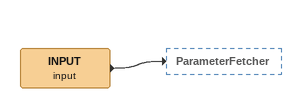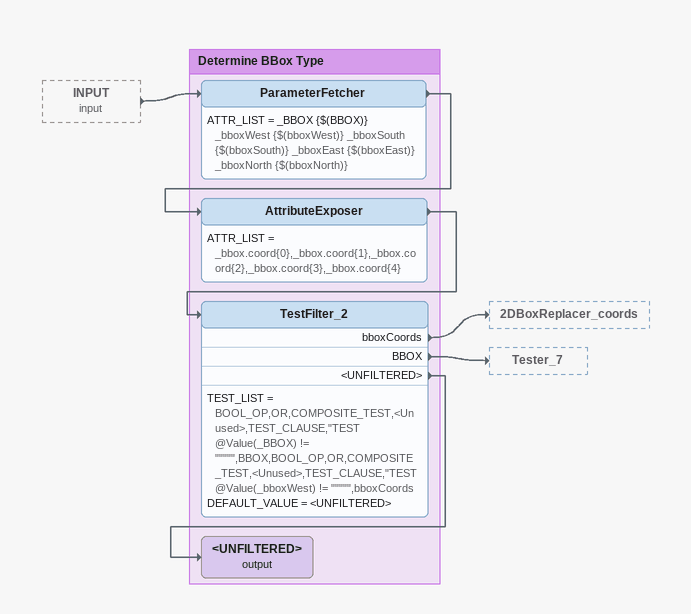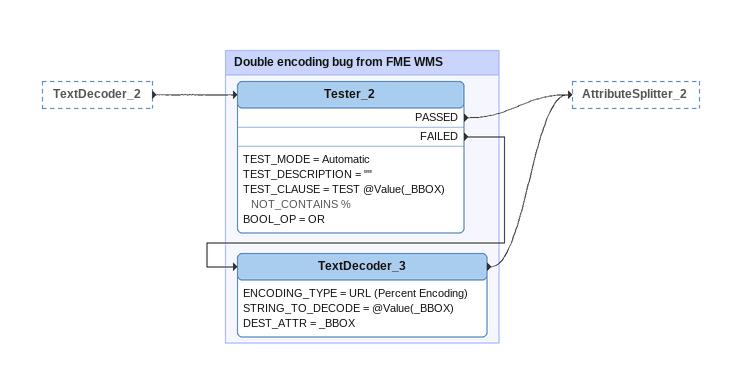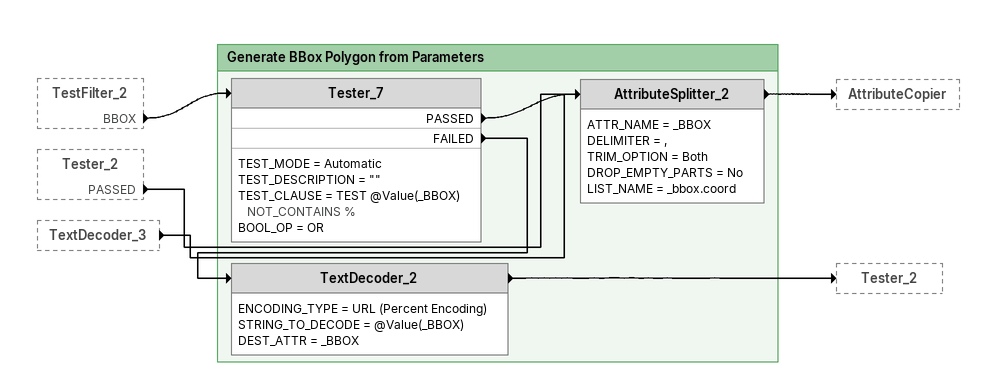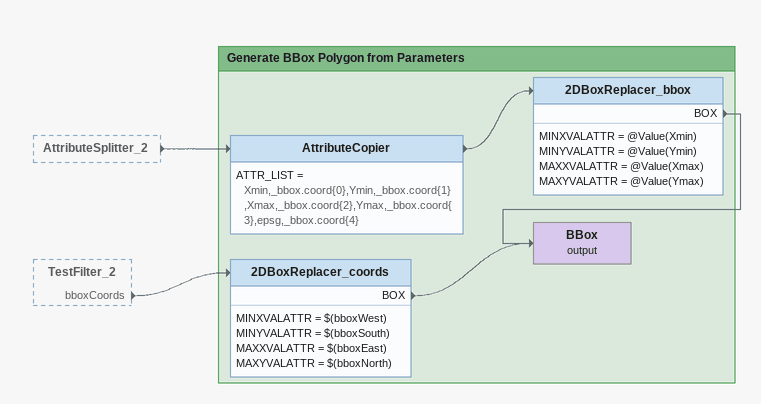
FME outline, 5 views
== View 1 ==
INPUT (input)
    -> ParameterFetcher

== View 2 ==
INPUT (input) [outside]
    -> ParameterFetcher

Bookmark: Determine BBox Type
ParameterFetcher
    ATTR_LIST = _BBOX {$(BBOX)} _bboxWest {$(bboxWest)} _bboxSouth {$(bboxSouth)} _bboxEast {$(bboxEast)} _bboxNorth {$(bboxNorth)}
    -> AttributeExposer
AttributeExposer
    ATTR_LIST = _bbox.coord{0},_bbox.coord{1},_bbox.coord{2},_bbox.coord{3},_bbox.coord{4}
    -> TestFilter_2
TestFilter_2
    TEST_LIST = BOOL_OP,OR,COMPOSITE_TEST,<Unused>,TEST_CLAUSE,"TEST @Value(_BBOX) != """"",BBOX,BOOL_OP,OR,COMPOSITE_TEST,<Unused>,TEST_CLAUSE,"TEST @Value(_bboxWest) != """"",bboxCoords
    DEFAULT_VALUE = <UNFILTERED>
    bboxCoords -> 2DBoxReplacer_coords
    BBOX -> Tester_7
    <UNFILTERED> -> <UNFILTERED> (output)
<UNFILTERED> (output)

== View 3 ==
TextDecoder_2 [outside]
    -> Tester_2

Bookmark: Double encoding bug from FME WMS
Tester_2
    TEST_MODE = Automatic
    TEST_DESCRIPTION = ""
    TEST_CLAUSE = TEST @Value(_BBOX) NOT_CONTAINS %
    BOOL_OP = OR
    PASSED -> AttributeSplitter_2
    FAILED -> TextDecoder_3
TextDecoder_3
    ENCODING_TYPE = URL (Percent Encoding)
    STRING_TO_DECODE = @Value(_BBOX)
    DEST_ATTR = _BBOX
    -> AttributeSplitter_2

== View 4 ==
TestFilter_2 [outside]
    BBOX -> Tester_7
Tester_2 [outside]
    PASSED -> AttributeSplitter_2
TextDecoder_3 [outside]
    -> AttributeSplitter_2

Bookmark: Generate BBox Polygon from Parameters
Tester_7
    TEST_MODE = Automatic
    TEST_DESCRIPTION = ""
    TEST_CLAUSE = TEST @Value(_BBOX) NOT_CONTAINS %
    BOOL_OP = OR
    PASSED -> AttributeSplitter_2
    FAILED -> TextDecoder_2
TextDecoder_2
    ENCODING_TYPE = URL (Percent Encoding)
    STRING_TO_DECODE = @Value(_BBOX)
    DEST_ATTR = _BBOX
    -> Tester_2
AttributeSplitter_2
    ATTR_NAME = _BBOX
    DELIMITER = ,
    TRIM_OPTION = Both
    DROP_EMPTY_PARTS = No
    LIST_NAME = _bbox.coord
    -> AttributeCopier

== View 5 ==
AttributeSplitter_2 [outside]
    -> AttributeCopier
TestFilter_2 [outside]
    bboxCoords -> 2DBoxReplacer_coords

Bookmark: Generate BBox Polygon from Parameters
AttributeCopier
    ATTR_LIST = Xmin,_bbox.coord{0},Ymin,_bbox.coord{1},Xmax,_bbox.coord{2},Ymax,_bbox.coord{3},epsg,_bbox.coord{4}
    -> 2DBoxReplacer_bbox
2DBoxReplacer_bbox
    MINXVALATTR = @Value(Xmin)
    MINYVALATTR = @Value(Ymin)
    MAXXVALATTR = @Value(Xmax)
    MAXYVALATTR = @Value(Ymax)
    BOX -> BBox (output)
2DBoxReplacer_coords
    MINXVALATTR = $(bboxWest)
    MINYVALATTR = $(bboxSouth)
    MAXXVALATTR = $(bboxEast)
    MAXYVALATTR = $(bboxNorth)
    BOX -> BBox (output)
BBox (output)
